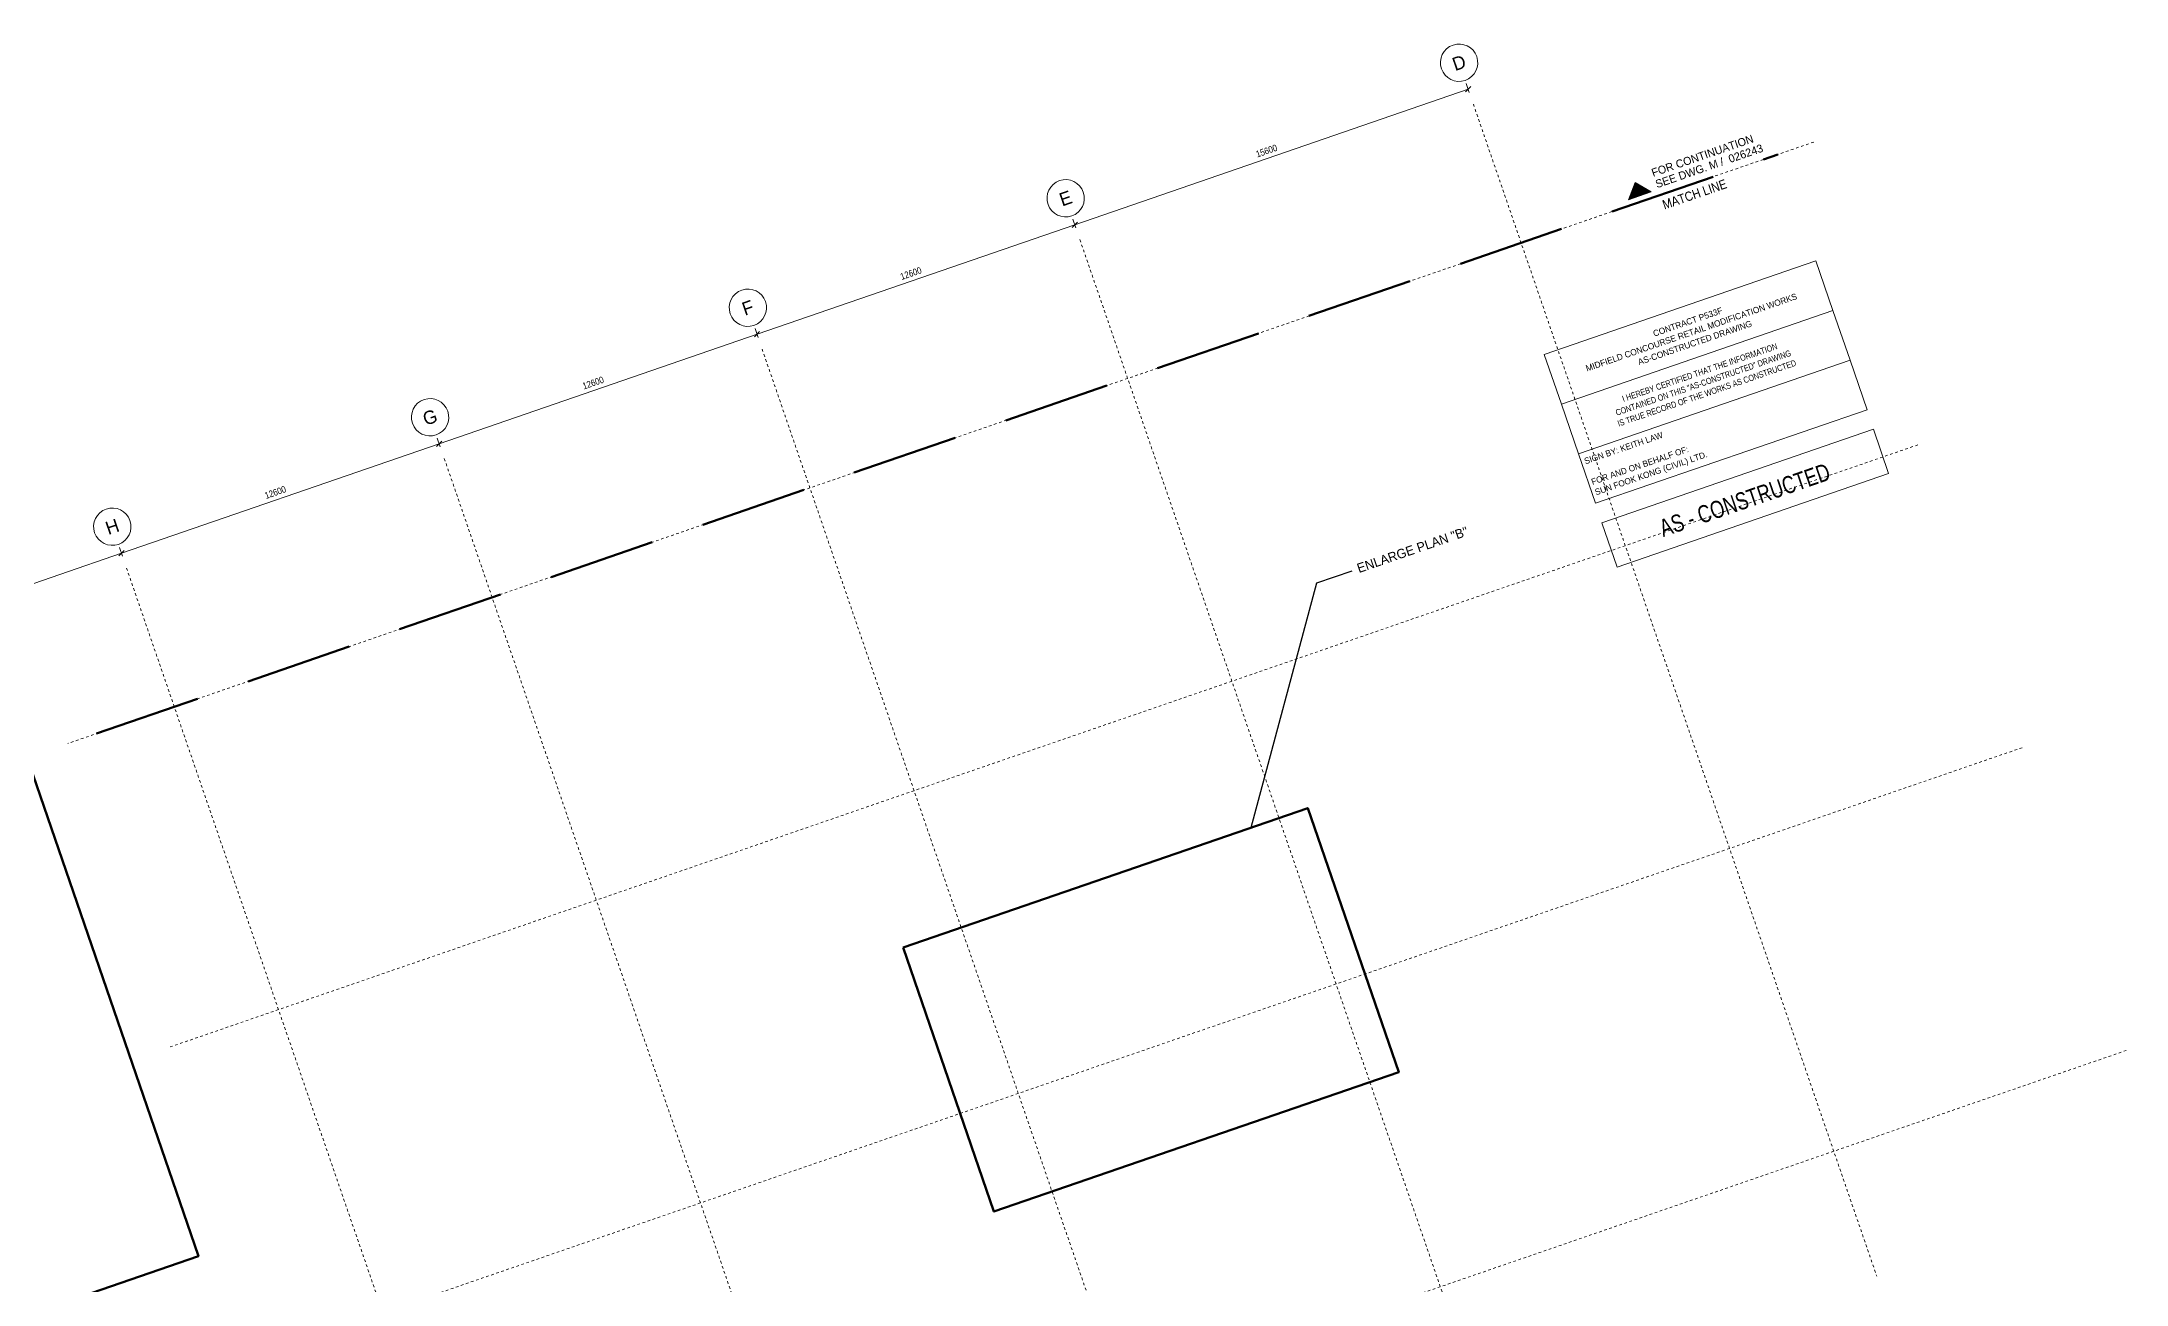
# Model space of a CAD drawing. Header units: inches. Extents: x 809490 to 809623, y 818991 to 819089.
# Drawn here: x 809534.5 to 809612.7, y 819042.6 to 819089.1 of the extents above; entities that cross this region are included whole.
import ezdxf
from ezdxf.enums import TextEntityAlignment as Align

# ---------------------------------------------------------------- set-up
doc = ezdxf.new("R2010")
doc.units = ezdxf.units.IN
doc.header["$MEASUREMENT"] = 0
doc.linetypes.add('DGN3', pattern=[0.06009, 0.04006, -0.02003])
doc.linetypes.add('DGN4', pattern=[0.08012, 0.04006, -0.02003, 0, -0.02003])
doc.layers.get('0').update_dxf_attribs({"lineweight": 0})
for name, color, linetype, lineweight in [('GEOM_____343', 7, 'Continuous', 0), ('Level 63', 7, 'Continuous', 0), ('MAJ025__', 4, 'DGN4', 0), ('MAJ026', 7, 'Continuous', 13), ('MAJ031__', 7, 'Continuous', 0), ('MAJ040__', 7, 'Continuous', 13), ('MAJ053__', 7, 'DGN3', 53), ('MMH040__', 7, 'Continuous', 13)]:
    doc.layers.add(name, color=color, linetype=linetype, lineweight=lineweight)
doc.styles.get("Standard").update_dxf_attribs({"font": 'txt_____.ttf'})
doc.styles.add('Style-CHAR_FAST_FONT', font='CHAR_FAST_FONT.shx', dxfattribs={"height": 0.2})
doc.styles.add('Style_1', font='CHAR_FAST_FONT.shx', dxfattribs={"height": 0.3})
doc.styles.add('Style_2', font='CHAR_FAST_FONT.shx', dxfattribs={"height": 0.25})
doc.styles.add('Style_3', font='CHAR_FAST_FONT.shx', dxfattribs={"height": 0.35})
doc.styles.add('Style_5', font='CHAR_FAST_FONT.shx', dxfattribs={"height": 0.231364})
doc.styles.add('Style_6', font='CHAR_FAST_FONT.shx', dxfattribs={"height": 0.232786})
doc.dimstyles.get("Standard").update_dxf_attribs({"dimtxt": 0.18, "dimasz": 0.18, "dimexe": 0.18, "dimexo": 0.0625, "dimgap": 0.09, "dimtad": 0, "dimtih": 1, "dimtoh": 1, "dimdec": 4, "dimzin": 0, "dimdsep": 46, "dimtxsty": 'Standard', "dimcen": 0.09, "dimadec": 0, "dimazin": 0, "dimtfac": 1, "dimtdec": 4, "dimtofl": 0, "dimtmove": 0, "dimatfit": 3, "dimfxl": 1, "dimtolj": 1, "dimtzin": 0, "dimarcsym": 0})

# ---------------------------------------------------------------- blocks, each defined once
blk = doc.blocks.new('MA')
at = {"layer": 'MAJ040__', "lineweight": 0, "extrusion": (0, 0, -1)}
blk.add_hatch(color=256, dxfattribs=at).paths.add_polyline_path([(0.524, 0.453), (0, 0), (0.523, -0.456)])
at = {"layer": 'MAJ040__', "color": 7, "lineweight": 0, "extrusion": (0, 0, -1)}
blk.add_lwpolyline([(0.524, 0.453), (0, 0), (0.523, -0.456)], close=True, dxfattribs=at)
at = {"layer": 'MAJ040__', "color": 7, "lineweight": 0}
blk.add_3dface([(0, 0), (-0.524, 0.453), (0, 0)], dxfattribs=at)
blk = doc.blocks.new('AnonymusCell')
at = {"layer": 'MAJ026', "color": 9, "linetype": 'Continuous', "lineweight": 13, "true_color": 0xbababa}
blk.add_ellipse((0, 0), major_axis=(-0.228, 0.662), ratio=1, dxfattribs=at)
at = {"layer": 'MAJ026', "color": 9, "linetype": 'Continuous', "lineweight": 0, "true_color": 0xbababa, "style": 'Style-CHAR_FAST_FONT'}
blk.add_text('D', height=0.5, rotation=18.99994, dxfattribs=at).set_placement((-0.001, -0.001), align=Align.MIDDLE_CENTER)
blk = doc.blocks.new('AnonymusCell_2')
at = {"layer": 'MAJ026', "color": 9, "linetype": 'Continuous', "lineweight": 13, "true_color": 0xbababa}
blk.add_ellipse((0, 0), major_axis=(-0.228, 0.662), ratio=1, dxfattribs=at)
at = {"layer": 'MAJ026', "color": 9, "linetype": 'Continuous', "lineweight": 0, "true_color": 0xbababa, "style": 'Style-CHAR_FAST_FONT'}
blk.add_text('E', height=0.5, rotation=18.99994, dxfattribs=at).set_placement((-0.001, -0.001), align=Align.MIDDLE_CENTER)
blk = doc.blocks.new('AnonymusCell_4')
at = {"layer": 'MAJ026', "color": 9, "linetype": 'Continuous', "lineweight": 13, "true_color": 0xbababa}
blk.add_ellipse((0, 0), major_axis=(-0.228, 0.662), ratio=1, dxfattribs=at)
at = {"layer": 'MAJ026', "color": 9, "linetype": 'Continuous', "lineweight": 0, "true_color": 0xbababa, "style": 'Style-CHAR_FAST_FONT'}
blk.add_text('F', height=0.5, rotation=18.99994, dxfattribs=at).set_placement((-0.001, -0.001), align=Align.MIDDLE_CENTER)
blk = doc.blocks.new('AnonymusCell_6')
at = {"layer": 'MAJ026', "color": 9, "linetype": 'Continuous', "lineweight": 13, "true_color": 0xbababa}
blk.add_ellipse((0, 0), major_axis=(-0.228, 0.662), ratio=1, dxfattribs=at)
at = {"layer": 'MAJ026', "color": 9, "linetype": 'Continuous', "lineweight": 0, "true_color": 0xbababa, "style": 'Style-CHAR_FAST_FONT'}
blk.add_text('G', height=0.5, rotation=18.99994, dxfattribs=at).set_placement((-0.001, -0.001), align=Align.MIDDLE_CENTER)
blk = doc.blocks.new('AnonymusCell_8')
at = {"layer": 'MAJ026', "color": 9, "linetype": 'Continuous', "lineweight": 13, "true_color": 0xbababa}
blk.add_ellipse((0, 0), major_axis=(-0.228, 0.662), ratio=1, dxfattribs=at)
at = {"layer": 'MAJ026', "color": 9, "linetype": 'Continuous', "lineweight": 0, "true_color": 0xbababa, "style": 'Style-CHAR_FAST_FONT'}
blk.add_text('H', height=0.5, rotation=18.99994, dxfattribs=at).set_placement((-0.001, -0.001), align=Align.MIDDLE_CENTER)
blk = doc.blocks.new('*D17')
at = {"layer": 'MAJ031__', "color": 9, "linetype": 'Continuous', "lineweight": 0, "true_color": 0xbababa}
for p, q in [((809537.435, 819070.179), (809537.549, 819069.848)), ((809525.595, 819065.864), (809537.508, 819069.966)), ((809525.522, 819066.077), (809525.636, 819065.746))]:
    blk.add_line(p, q, dxfattribs=at)
at = {"layer": 'MAJ031__', "color": 9, "linetype": 'Continuous', "lineweight": 30, "true_color": 0xbababa}
for p, q in [((809537.606, 819070.066), (809537.411, 819069.866)), ((809525.497, 819065.764), (809525.693, 819065.964))]:
    blk.add_line(p, q, dxfattribs=at)
at = {"layer": 'MAJ031__', "color": 9, "linetype": 'Continuous', "lineweight": 13, "true_color": 0xbababa, "insert": (809531.02, 819067.891), "char_height": 0.25, "attachment_point": 7, "rotation": 19}
blk.add_mtext('\\FCHAR_FAST_FONT.shx;\\W0.8800000000;\\T1.0000000000;\\o\\l12600', dxfattribs=at)
blk = doc.blocks.new('_Oblique')
at = {"color": 0, "linetype": 'ByBlock', "lineweight": -2}
blk.add_line((-0.5, -0.5), (0.5, 0.5), dxfattribs=at)
blk = doc.blocks.new('*D18')
at = {"layer": 'MAJ031__', "color": 9, "linetype": 'Continuous', "lineweight": 0, "true_color": 0xbababa}
for p, q in [((809537.508, 819069.966), (809549.422, 819074.068)), ((809549.349, 819074.281), (809549.463, 819073.95)), ((809537.435, 819070.179), (809537.549, 819069.848))]:
    blk.add_line(p, q, dxfattribs=at)
at = {"layer": 'MAJ031__', "color": 9, "linetype": 'Continuous', "lineweight": 30, "true_color": 0xbababa}
for p, q in [((809549.52, 819074.168), (809549.324, 819073.969)), ((809537.411, 819069.866), (809537.606, 819070.066))]:
    blk.add_line(p, q, dxfattribs=at)
at = {"layer": 'MAJ031__', "color": 9, "linetype": 'Continuous', "lineweight": 13, "true_color": 0xbababa, "insert": (809542.934, 819071.993), "char_height": 0.25, "attachment_point": 7, "rotation": 19}
blk.add_mtext('\\FCHAR_FAST_FONT.shx;\\W0.8800000000;\\T1.0000000000;\\o\\l12600', dxfattribs=at)
blk = doc.blocks.new('*D19')
at = {"layer": 'MAJ031__', "color": 9, "linetype": 'Continuous', "lineweight": 0, "true_color": 0xbababa}
for p, q in [((809549.422, 819074.068), (809561.336, 819078.171)), ((809561.262, 819078.383), (809561.376, 819078.052)), ((809549.349, 819074.281), (809549.463, 819073.95))]:
    blk.add_line(p, q, dxfattribs=at)
at = {"layer": 'MAJ031__', "color": 9, "linetype": 'Continuous', "lineweight": 30, "true_color": 0xbababa}
for p, q in [((809561.433, 819078.27), (809561.238, 819078.071)), ((809549.324, 819073.969), (809549.52, 819074.168))]:
    blk.add_line(p, q, dxfattribs=at)
at = {"layer": 'MAJ031__', "color": 9, "linetype": 'Continuous', "lineweight": 13, "true_color": 0xbababa, "insert": (809554.848, 819076.095), "char_height": 0.25, "attachment_point": 7, "rotation": 19}
blk.add_mtext('\\FCHAR_FAST_FONT.shx;\\W0.8800000000;\\T1.0000000000;\\o\\l12600', dxfattribs=at)
blk = doc.blocks.new('*D20')
at = {"layer": 'MAJ031__', "color": 9, "linetype": 'Continuous', "lineweight": 0, "true_color": 0xbababa}
for p, q in [((809561.336, 819078.171), (809573.249, 819082.273)), ((809573.176, 819082.485), (809573.29, 819082.155)), ((809561.262, 819078.383), (809561.376, 819078.052))]:
    blk.add_line(p, q, dxfattribs=at)
at = {"layer": 'MAJ031__', "color": 9, "linetype": 'Continuous', "lineweight": 30, "true_color": 0xbababa}
for p, q in [((809573.347, 819082.372), (809573.151, 819082.173)), ((809561.238, 819078.071), (809561.433, 819078.27))]:
    blk.add_line(p, q, dxfattribs=at)
at = {"layer": 'MAJ031__', "color": 9, "linetype": 'Continuous', "lineweight": 13, "true_color": 0xbababa, "insert": (809566.761, 819080.197), "char_height": 0.25, "attachment_point": 7, "rotation": 19}
blk.add_mtext('\\FCHAR_FAST_FONT.shx;\\W0.8800000000;\\T1.0000000000;\\o\\l12600', dxfattribs=at)
blk = doc.blocks.new('*D21')
at = {"layer": 'MAJ031__', "color": 9, "linetype": 'Continuous', "lineweight": 0, "true_color": 0xbababa}
for p, q in [((809573.249, 819082.273), (809587.999, 819087.352)), ((809587.926, 819087.564), (809588.04, 819087.233)), ((809573.176, 819082.485), (809573.29, 819082.155))]:
    blk.add_line(p, q, dxfattribs=at)
at = {"layer": 'MAJ031__', "color": 9, "linetype": 'Continuous', "lineweight": 30, "true_color": 0xbababa}
for p, q in [((809588.097, 819087.451), (809587.901, 819087.252)), ((809573.151, 819082.173), (809573.347, 819082.372))]:
    blk.add_line(p, q, dxfattribs=at)
at = {"layer": 'MAJ031__', "color": 9, "linetype": 'Continuous', "lineweight": 13, "true_color": 0xbababa, "insert": (809580.093, 819084.788), "char_height": 0.25, "attachment_point": 7, "rotation": 19}
blk.add_mtext('\\FCHAR_FAST_FONT.shx;\\W0.8800000000;\\T1.0000000000;\\o\\l15600', dxfattribs=at)

msp = doc.modelspace()

# ---------------------------------------------------------------- linework, layer by layer
at = {"layer": 'GEOM_____343', "color": 7, "linetype": 'Continuous', "lineweight": 0}
msp.add_lwpolyline([(809593.0078, 819071.1013), (809603.189, 819074.607), (809603.7601, 819072.9485), (809593.5789, 819069.4428)], close=True, dxfattribs=at)
at = {"layer": 'Level 63'}
for points in [[(809601.6719, 819079.0582), (809591.4906, 819075.5525), (809590.8505, 819077.4116), (809601.0317, 819080.9173)], [(809602.312, 819077.1992), (809592.1307, 819073.6935), (809591.4906, 819075.5525), (809601.6719, 819079.0582)], [(809602.9521, 819075.3402), (809592.7708, 819071.8345), (809592.1307, 819073.6935), (809602.312, 819077.1992)]]:
    msp.add_lwpolyline(points, close=True, dxfattribs=at)
at = {"layer": 'MAJ025__', "color": 9, "linetype": 'DGN4', "lineweight": 0, "true_color": 0xbababa}
for p, q in [((809588.1912, 819086.7938), (809603.3129, 819042.8771)), ((809600.9493, 819085.3699), (809535.4966, 819062.8327)), ((809573.4411, 819081.7149), (809588.5628, 819037.7983)), ((809561.5276, 819077.6127), (809576.6493, 819033.6961)), ((809604.8562, 819074.0237), (809539.2672, 819051.4396)), ((809549.614, 819073.5106), (809572.241, 819007.797)), ((809537.7005, 819069.4084), (809560.3275, 819003.6949)), ((809608.763, 819062.6775), (809502.2976, 819026.0185)), ((809612.6698, 819051.3313), (809506.2044, 819014.6723))]:
    msp.add_line(p, q, dxfattribs=at)
at = {"layer": 'MAJ053__', "color": 7, "ltscale": 100}
msp.add_line((809536.5748, 819063.204), (809599.6011, 819084.9057), dxfattribs=at)
at = {"layer": 'MMH040__', "lineweight": 30, "ltscale": 20}
for p, q in [((809579.8669, 819059.6828), (809582.3254, 819068.8545)), ((809582.3254, 819068.8545), (809583.648, 819069.3099))]:
    msp.add_line(p, q, dxfattribs=at)
at = {"layer": 'MMH040__', "lineweight": 53, "ltscale": 20}
for points in [[(809497.7, 819053.6032), (809532.7966, 819065.688), (809540.3952, 819043.6201), (809505.2986, 819031.5353)], [(809566.8127, 819055.1879), (809581.9858, 819060.4124), (809585.3931, 819050.5171), (809570.22, 819045.2926)]]:
    msp.add_lwpolyline(points, close=True, dxfattribs=at)

# ---------------------------------------------------------------- block references
at = {"color": 7, "linetype": 'Continuous', "lineweight": 0, "rotation": 3.499999956589028e-07}
for name, p in [('AnonymusCell', (809587.6572, 819088.3442)), ('AnonymusCell_2', (809572.9072, 819083.2654)), ('AnonymusCell_4', (809560.9937, 819079.1633)), ('AnonymusCell_6', (809549.0802, 819075.0611)), ('AnonymusCell_8', (809537.1666, 819070.9589))]:
    msp.add_blockref(name, p, dxfattribs=at)
at = {"linetype": 'Continuous', "lineweight": 0, "extrusion": (0, 0, -1), "xscale": 1.000001278017678, "yscale": 1.000001278017678, "zscale": 1.000001278017679, "rotation": 70.91333565116149}
msp.add_blockref('MA', (-809594.2616, 819083.8525), dxfattribs=at)

# ---------------------------------------------------------------- texts
at = {"layer": 'GEOM_____343', "color": 7, "linetype": 'Continuous', "lineweight": 0, "style": 'Style-CHAR_FAST_FONT', "width": 0.777201}
msp.add_text('AS - CONSTRUCTED', height=0.650517, rotation=19.000001, dxfattribs=at).set_placement((809598.3637, 819071.9631), align=Align.MIDDLE_CENTER)
at = {"layer": 'GEOM_____343', "color": 7, "linetype": 'Continuous', "lineweight": 0, "rotation": 19.000001, "line_spacing_factor": 1.061538}
for s, insert, char_height, width, attachment_point, style in [('CONTRACT P533F \\PMIDFIELD CONCOURSE RETAIL MODIFICATION WORKS\\PAS-CONSTRUCTED DRAWING', (809596.3631, 819078.2405), 0.232786, 11.10354, 5, 'Style_6'), ('\\W0.846154;I HEREBY CERTIFIED THAT THE INFORMATION\\PCONTAINED ON THIS "AS-CONSTRUCTED" DRAWING\\PIS TRUE RECORD OF THE WORKS AS CONSTRUCTED\\P', (809596.8107, 819076.3485), 0.231364, 8.91567, 5, 'Style_5'), ('SIGN BY: KEITH LAW\\P \\PFOR AND ON BEHALF OF:\\PSUN FOOK KONG (CIVIL) LTD.', (809592.5668, 819072.7898), 0.231364, 6.406586, 4, 'Style_5')]:
    msp.add_mtext(s, dxfattribs=dict(at, insert=insert, char_height=char_height, width=width, attachment_point=attachment_point, style=style))
at = {"layer": 'MAJ040__', "color": 7, "style": 'Style-CHAR_FAST_FONT', "width": 0.885715}
msp.add_text('MATCH LINE', height=0.35, rotation=19.013336, dxfattribs=at).set_placement((809595.2404, 819083.1715), align=Align.TOP_LEFT)
at = {"layer": 'MAJ040__', "color": 7, "insert": (809594.8343, 819084.3507), "char_height": 0.3, "width": 6.454488, "attachment_point": 1, "rotation": 19.013336, "line_spacing_factor": 0.9, "style": 'Style_1'}
msp.add_mtext('FOR CONTINUATION\\PSEE DWG. M /  026243', dxfattribs=at)
at = {"layer": 'MMH040__', "lineweight": 13, "insert": (809583.7888, 819069.5511), "char_height": 0.35, "width": 5.865945, "attachment_point": 1, "rotation": 19, "line_spacing_factor": 0.5, "style": 'Style_3'}
msp.add_mtext('ENLARGE PLAN "B"', dxfattribs=at)

# ---------------------------------------------------------------- dimensions: what is measured, and where the dimension line sits
at = {"layer": 'MAJ031__', "color": 9, "linetype": 'Continuous', "true_color": 0xbababa}
for base, p1, p2, picture, middle in [((809587.9991, 819087.3516), (809573.1351, 819082.6037), (809587.8852, 819087.6826), '*D21', (809580.6241, 819084.8121)), ((809573.249, 819082.2727), (809561.2215, 819078.5015), (809573.1351, 819082.6037), '*D20', (809567.2923, 819080.2216)), ((809561.3355, 819078.1705), (809549.308, 819074.3994), (809561.2215, 819078.5015), '*D19', (809555.3787, 819076.1195)), ((809549.422, 819074.0684), (809537.3945, 819070.2972), (809549.308, 819074.3994), '*D18', (809543.4652, 819072.0173)), ((809537.5084, 819069.9662), (809525.4809, 819066.1951), (809537.3945, 819070.2972), '*D17', (809531.5517, 819067.9151))]:
    dim = msp.add_linear_dim(base=base, p1=p1, p2=p2, angle=18.999999, dimstyle='Standard', override={"dimtxt": 0.25, "dimasz": 0.25, "dimexe": 0.125, "dimexo": 0.125, "dimgap": 0.125, "dimtad": 1, "dimjust": 0, "dimtih": 0, "dimtoh": 0, "dimdec": 0, "dimlfac": 1000, "dimrnd": 0, "dimzin": 12, "dimdsep": 46, "dimlunit": 2, "dimpost": '<>', "dimtxsty": 'Style_2', "dimblk1": 'Oblique', "dimblk2": 'Oblique', "dimsah": 1, "dimtsz": 0, "dimcen": 0, "dimse1": 0, "dimse2": 0, "dimsd1": 0, "dimsd2": 0, "dimclrd": 9, "dimclre": 9, "dimclrt": 9, "dimtol": 0, "dimtofl": 1, "dimtmove": 0, "dimatfit": 1, "dimtvp": 0.15, "dimtfill": 0, "dimfrac": 2, "dimlwd": 65535, "dimlwe": 0, "dimarcsym": 2}, dxfattribs=at)
    dim.commit()
    dim.dimension.update_dxf_attribs({"geometry": picture, "text_midpoint": middle})

doc.saveas('drawing.dxf')
